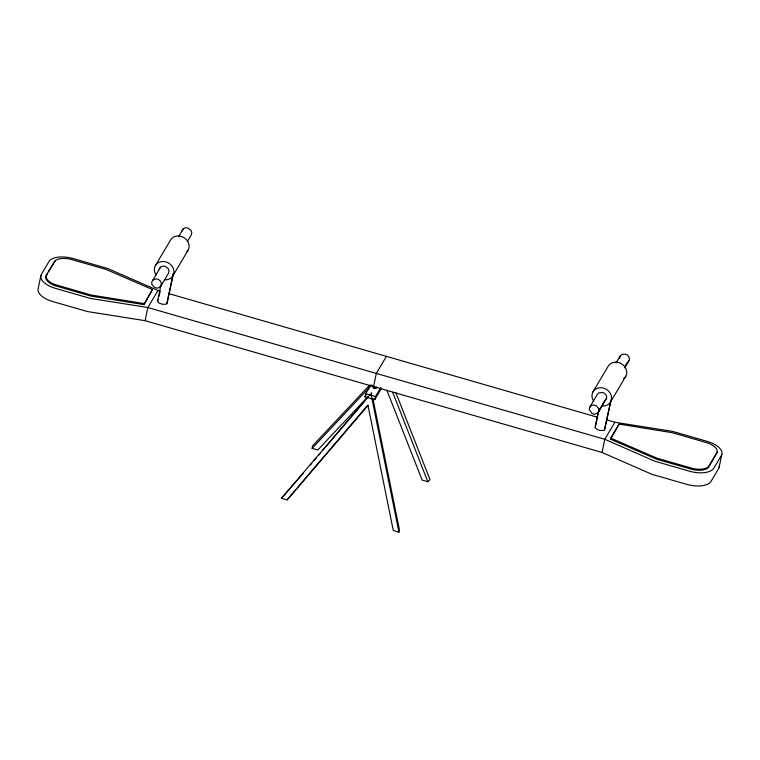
<?xml version="1.0" encoding="UTF-8"?>
<svg xmlns="http://www.w3.org/2000/svg" width="760" height="760" viewBox="0 0 760 760"><rect width="100%" height="100%" fill="white"/><g stroke="black" fill="none" stroke-linecap="round" stroke-linejoin="round"><path stroke-width="1.14" d="M373.046 385.434L374.11 387.742L376.342 387.229M367.802 396.748L317.794 450.005L312.132 448.372L312.588 445.844L369.522 385.215M398.933 532.142L371.269 395.314L371.735 392.787L281.466 498.275L287.128 499.899L367.897 404.976L393.272 530.508L398.933 532.142L399.389 529.625L372.903 398.563M610.936 400.235L604.523 429.884A5.073 2.375 11.8 0 1 598.928 430.122A5.073 2.375 11.8 0 1 595.203 427.196L598.813 409.877M40.907 275.49L38.152 288.658A20.292 9.49 11.8 0 0 52.896 301.587L87.447 311.552L145.103 320.691L602.034 452.456L652.099 474.382L686.65 484.338A20.292 9.49 11.8 0 0 711.008 481.394L718.599 468.606A20.292 9.49 11.8 0 0 719.255 466.212M47.424 273.714L45.866 276.592A15.21 7.115 11.8 0 0 55.062 285.684L90.63 296.01L143.916 304.637L152.475 289.541L106.02 269.401L70.385 259.188A15.21 7.115 11.8 0 0 54.663 261.098L46.084 275.548A15.21 7.115 11.8 0 0 55.28 284.63L90.848 294.956L144.134 303.582M145.103 320.691L147.849 307.524L157.966 290.481L160.246 291.137M152.475 289.541L143.916 304.637M173.166 273.666L166.896 303.687A5.073 2.375 11.8 0 1 161.3 303.915A5.073 2.375 11.8 0 1 157.577 300.998L160.958 284.858M373.568 386.574L376.314 373.407L386.431 356.373M619.628 358.34L620.103 356.07L621.765 354.464L625.442 354.16A5.073 4.427 30.7 0 1 629.356 359.945L624.682 367.812M602.034 452.456L604.779 439.289L614.897 422.256L672.553 431.395L707.104 441.36A20.292 9.49 11.8 0 1 721.344 455.449L713.764 468.226A20.292 9.49 11.8 0 1 689.396 471.181L654.844 461.215L604.779 439.289L147.849 307.524L90.203 298.385L55.651 288.42A20.292 9.49 11.8 0 1 41.401 274.331L48.991 261.554A20.292 9.49 11.8 0 1 73.349 258.599L107.901 268.565L157.966 290.481M717.003 452.257A15.21 7.115 11.8 0 1 716.88 453.178L708.311 467.628A15.21 7.115 11.8 0 1 692.588 469.537L656.953 459.325L610.498 439.185L610.717 438.13L619.058 424.089L672.343 432.715L707.911 443.042A15.21 7.115 11.8 0 1 717.107 452.133L708.529 466.573A15.21 7.115 11.8 0 1 692.806 468.483L657.172 458.27L610.717 438.13M619.058 424.089L610.498 439.185M719.093 467.447L721.848 454.29M595.203 427.196L598.101 413.364M173.451 273.799L166.896 303.687L167.552 302.584M604.523 429.884L611.078 399.998M158.992 296.485L160.018 291.954M381.197 388.749L374.727 399.665L364.923 396.834L365.712 393.699L371.051 384.712M374.727 399.665L375.526 396.53L380.855 387.543M627.294 362.634L625.081 366.671L629.356 359.945M597.901 413.07L603.981 401.983L597.901 413.07L594.548 414.266L592.049 413.544L589.285 409.459A5.073 4.427 30.7 0 1 596.315 405.792L598.823 408.68L599.003 411.065L606.594 398.287A5.073 4.427 30.7 0 0 602.68 392.502L599.003 392.806L597.341 394.411L589.76 407.189M160.417 267.292L151.725 282.074L151.915 284.459L154.423 287.346L156.921 288.069L158.175 287.964L160.977 285.95L168.568 273.173L169.043 270.902L168.197 268.574L165.062 266.304A5.073 4.427 30.7 0 0 159.315 269.297M377.188 387.087C376.276 389.719 372.334 388.664 372.39 386.042M364.923 396.834L366.101 394.849M48.574 271.767L54.444 262.152A15.21 7.115 11.8 0 1 55.299 261.44M155.296 265.734L170.468 240.169A10.146 8.854 30.7 0 1 184.699 238.089A10.146 8.854 30.7 0 1 186.761 251.93M178.514 236.816L183.179 228.95M187.245 241.708L191.33 234.831L191.805 232.56L190.959 230.232L187.815 227.962A5.073 4.427 30.7 0 0 182.077 230.954M157.577 300.998L158.232 299.896M172.986 275.652L188.166 250.087M592.923 391.932L608.095 366.367A10.146 8.854 30.7 0 1 622.867 364.695A10.146 8.854 30.7 0 1 623.466 378.898M616.018 362.957L620.103 356.07M610.612 401.85L625.793 376.295M604.533 400.976L606.594 398.287M303.269 473.262L281.466 498.275M310.194 465.12L311.724 463.315M314.032 460.598L316.341 457.89M318.649 455.173L320.188 453.368M322.497 450.651L324.805 447.944M326.344 446.139L364.04 401.831M368.011 405.441L287.128 499.899M312.132 448.372L370.785 385.909M386.906 390.355L422.161 480.101L427.823 481.735L430.055 479.721L395.741 392.359M152.836 280.07L156.189 278.873A5.073 4.427 30.7 0 1 160.977 285.95M169.338 293.759L597.844 417.335M606.945 419.957L614.897 422.256M365.712 393.699L375.526 396.53M392.692 392.293L427.823 481.735M593.645 401.128A10.146 8.854 30.7 0 1 597.731 388.103A10.146 8.854 30.7 0 1 611.287 395.703A10.146 8.854 30.7 0 1 602.5 406.087M156.018 274.93A10.146 8.854 30.7 0 1 160.103 261.905A10.146 8.854 30.7 0 1 173.66 269.505A10.146 8.854 30.7 0 1 164.873 279.889"/></g></svg>
